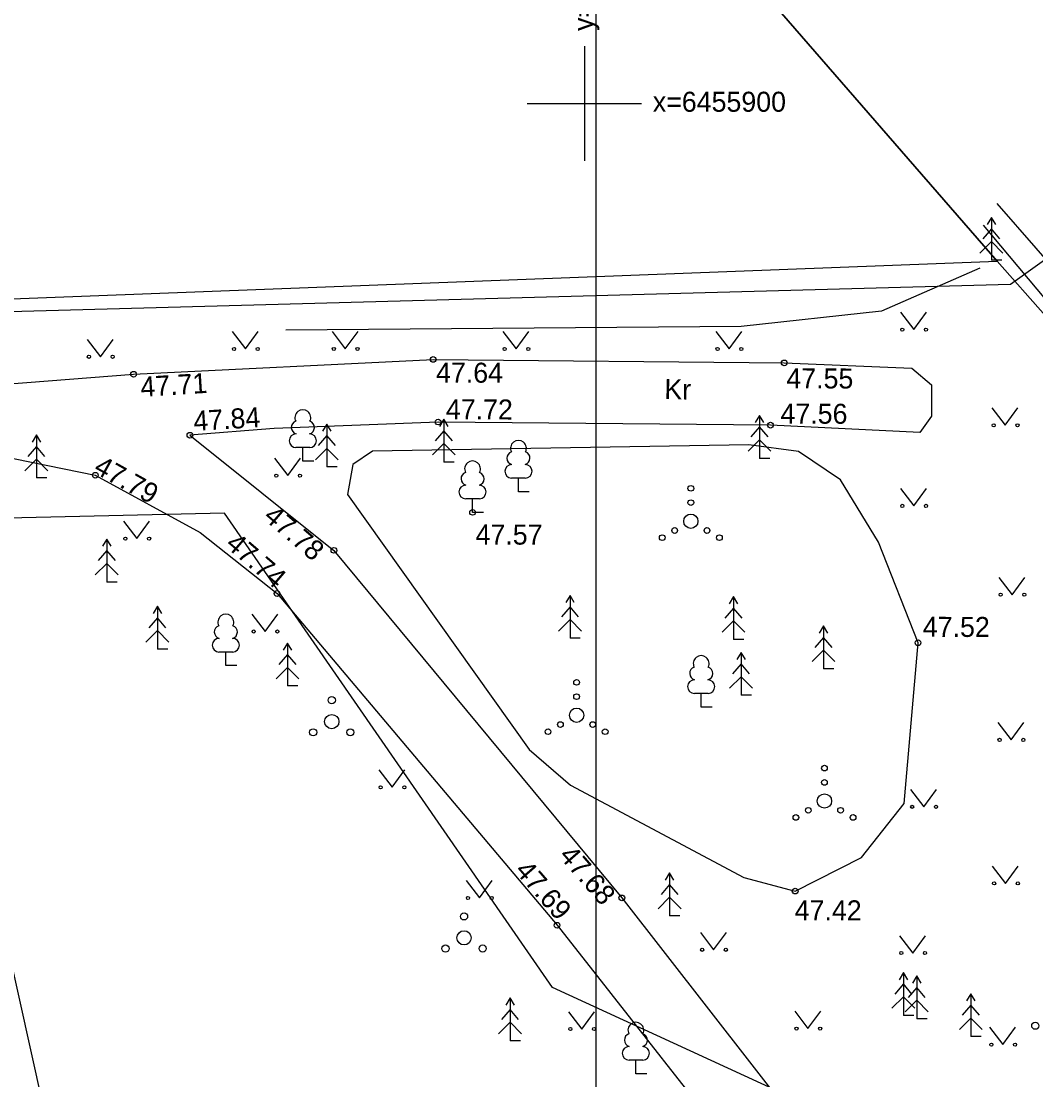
# Model space of a CAD drawing. Extents: x 641765 to 642950, y 6454656 to 6457092.
# Drawn here: x 642480.29 to 642515.79, y 6455865.86 to 6455902.88 of the extents above; entities that cross this region are included whole.
import ezdxf

# ---------------------------------------------------------------- set-up
doc = ezdxf.new("R2010")
doc.units = 0
for name, color, linetype in [('AED', 7, 'Continuous'), ('HALJASTUS', 7, 'Continuous'), ('HOONE', 7, 'Continuous'), ('KORGUS', 7, 'Continuous'), ('MOOTPIIR', 7, 'Continuous'), ('PIIR', 7, 'Continuous'), ('PUU', 7, 'Continuous'), ('TEE', 7, 'Continuous'), ('VORK', 7, 'Continuous'), ('VORMISTUS', 7, 'Continuous')]:
    doc.layers.add(name, color=color, linetype=linetype)

msp = doc.modelspace()

# ---------------------------------------------------------------- linework, layer by layer
at = {"layer": 'AED'}
for points in [[(642513.948, 6455895.748), (642516.735, 6455892.421), (642519.575, 6455888.76), (642528.367, 6455878.169), (642531.196, 6455874.825), (642536.828, 6455868.657)], [(642513.828, 6455894.246), (642510.392, 6455892.741), (642505.484, 6455892.196), (642489.549, 6455892.07)]]:
    msp.add_lwpolyline(points, dxfattribs=at)
at = {"layer": 'HALJASTUS'}
for p, q in [((642511.057, 6455892.698), (642511.521, 6455892.091)), ((642511.521, 6455892.091), (642511.966, 6455892.698)), ((642487.677, 6455892.022), (642488.141, 6455891.416)), ((642488.141, 6455891.416), (642488.586, 6455892.022)), ((642491.168, 6455892.022), (642491.631, 6455891.416)), ((642491.631, 6455891.416), (642492.077, 6455892.022)), ((642497.144, 6455892.022), (642497.607, 6455891.416)), ((642497.607, 6455891.416), (642498.053, 6455892.022)), ((642504.593, 6455892.022), (642505.057, 6455891.416)), ((642505.057, 6455891.416), (642505.502, 6455892.022)), ((642482.6, 6455891.749), (642483.063, 6455891.143)), ((642483.063, 6455891.143), (642483.509, 6455891.749)), ((642514.257, 6455889.353), (642514.72, 6455888.747)), ((642514.72, 6455888.747), (642515.166, 6455889.353)), ((642489.155, 6455887.592), (642489.619, 6455886.986)), ((642489.619, 6455886.986), (642490.064, 6455887.592)), ((642511.057, 6455886.534), (642511.521, 6455885.928)), ((642511.521, 6455885.928), (642511.966, 6455886.534)), ((642483.877, 6455885.392), (642484.34, 6455884.785)), ((642484.34, 6455884.785), (642484.786, 6455885.392)), ((642514.495, 6455883.429), (642514.959, 6455882.822)), ((642514.959, 6455882.822), (642515.404, 6455883.429)), ((642488.365, 6455882.143), (642488.829, 6455881.536)), ((642488.829, 6455881.536), (642489.274, 6455882.143)), ((642514.46, 6455878.352), (642514.923, 6455877.745)), ((642514.923, 6455877.745), (642515.369, 6455878.352)), ((642492.806, 6455876.696), (642493.27, 6455876.089)), ((642493.27, 6455876.089), (642493.715, 6455876.696)), ((642511.403, 6455876.011), (642511.867, 6455875.404)), ((642511.867, 6455875.404), (642512.312, 6455876.011)), ((642514.269, 6455873.335), (642514.732, 6455872.728)), ((642514.732, 6455872.728), (642515.178, 6455873.335)), ((642495.863, 6455872.826), (642496.326, 6455872.219)), ((642496.326, 6455872.219), (642496.772, 6455872.826)), ((642504.055, 6455871.013), (642504.518, 6455870.406)), ((642504.518, 6455870.406), (642504.964, 6455871.013)), ((642511.021, 6455870.898), (642511.485, 6455870.292)), ((642511.485, 6455870.292), (642511.93, 6455870.898)), ((642499.444, 6455868.239), (642499.908, 6455867.632)), ((642499.908, 6455867.632), (642500.353, 6455868.239)), ((642507.356, 6455868.255), (642507.82, 6455867.648)), ((642507.82, 6455867.648), (642508.265, 6455868.255)), ((642514.173, 6455867.697), (642514.637, 6455867.09)), ((642514.637, 6455867.09), (642515.082, 6455867.697))]:
    msp.add_line(p, q, dxfattribs=at)
msp.add_lwpolyline([(642507.371, 6455872.459), (642509.687, 6455873.629), (642511.182, 6455875.522), (642511.669, 6455881.142), (642510.281, 6455884.659), (642508.962, 6455886.834), (642507.492, 6455887.836), (642505.751, 6455888.06), (642492.58, 6455887.838), (642491.895, 6455887.371), (642491.704, 6455886.323), (642498.068, 6455877.414), (642499.513, 6455876.16), (642505.581, 6455872.931), (642507.371, 6455872.459)], dxfattribs=at)
for centre, radius in [((642511.12, 6455892.091), 0.055), ((642511.948, 6455892.091), 0.055), ((642482.662, 6455891.143), 0.055), ((642483.491, 6455891.143), 0.055), ((642487.74, 6455891.416), 0.055), ((642488.568, 6455891.416), 0.055), ((642491.23, 6455891.416), 0.055), ((642492.059, 6455891.416), 0.055), ((642497.206, 6455891.416), 0.055), ((642498.035, 6455891.416), 0.055), ((642504.656, 6455891.416), 0.055), ((642505.485, 6455891.416), 0.055), ((642514.319, 6455888.747), 0.055), ((642515.148, 6455888.747), 0.055), ((642489.218, 6455886.986), 0.055), ((642490.047, 6455886.986), 0.055), ((642503.721, 6455886.542), 0.1), ((642503.721, 6455886.042), 0.1), ((642511.12, 6455885.928), 0.055), ((642511.948, 6455885.928), 0.055), ((642503.721, 6455885.392), 0.25), ((642483.939, 6455884.785), 0.055), ((642484.768, 6455884.785), 0.055), ((642502.721, 6455884.817), 0.1), ((642503.156, 6455885.067), 0.1), ((642504.286, 6455885.067), 0.1), ((642504.721, 6455884.817), 0.1), ((642514.558, 6455882.822), 0.055), ((642515.387, 6455882.822), 0.055), ((642488.428, 6455881.536), 0.055), ((642489.257, 6455881.536), 0.055), ((642499.724, 6455879.757), 0.1), ((642499.724, 6455879.257), 0.1), ((642499.724, 6455878.607), 0.25), ((642499.159, 6455878.282), 0.1), ((642500.289, 6455878.282), 0.1), ((642498.724, 6455878.032), 0.1), ((642500.724, 6455878.032), 0.1), ((642514.522, 6455877.745), 0.055), ((642515.351, 6455877.745), 0.055), ((642508.396, 6455876.758), 0.1), ((642508.396, 6455876.258), 0.1), ((642492.869, 6455876.089), 0.055), ((642493.698, 6455876.089), 0.055), ((642508.396, 6455875.608), 0.25), ((642507.831, 6455875.283), 0.1), ((642508.961, 6455875.283), 0.1), ((642511.466, 6455875.404), 0.055), ((642512.295, 6455875.404), 0.055), ((642507.396, 6455875.033), 0.1), ((642509.396, 6455875.033), 0.1), ((642514.331, 6455872.728), 0.055), ((642515.16, 6455872.728), 0.055), ((642495.925, 6455872.219), 0.055), ((642496.754, 6455872.219), 0.055), ((642504.117, 6455870.406), 0.055), ((642504.946, 6455870.406), 0.055), ((642511.084, 6455870.292), 0.055), ((642511.913, 6455870.292), 0.055), ((642499.507, 6455867.632), 0.055), ((642500.335, 6455867.632), 0.055), ((642507.419, 6455867.648), 0.055), ((642508.247, 6455867.648), 0.055), ((642514.236, 6455867.09), 0.055), ((642515.064, 6455867.09), 0.055)]:
    msp.add_circle(centre, radius, dxfattribs=at)
at = {"layer": 'HOONE'}
msp.add_lwpolyline([(642518.201, 6455896.945), (642519.538, 6455895.414), (642517.168, 6455893.38), (642514.44, 6455896.503)], dxfattribs=at)
at = {"layer": 'KORGUS'}
for centre in [(642494.708, 6455891.049), (642506.989, 6455890.93), (642484.225, 6455890.532), (642494.878, 6455888.861), (642506.508, 6455888.751), (642486.197, 6455888.4), (642482.887, 6455886.999), (642496.085, 6455885.702), (642491.235, 6455884.374), (642489.243, 6455882.865), (642511.669, 6455881.142), (642501.307, 6455872.221), (642507.371, 6455872.459), (642499.039, 6455871.262)]:
    msp.add_circle(centre, 0.1, dxfattribs=at)
at = {"layer": 'MOOTPIIR'}
msp.add_lwpolyline([(642420.499, 6456035.469), (642420.76, 6455964.707), (642421.394, 6455936.589), (642431.618, 6455891.41), (642514.904, 6455893.678), (642533.671, 6455907.125), (642543.493, 6455895.679), (642538.388, 6455890.791), (642534.199, 6455893.5), (642523.287, 6455885.36), (642544.521, 6455860.067), (642566.687, 6455878.767), (642573.135, 6455871.123), (642561.804, 6455859.127), (642552.262, 6455850.642), (642512.319, 6455862.906), (642498.876, 6455869.09), (642487.408, 6455885.678), (642436.243, 6455884.499), (642462.79, 6455767.166)], dxfattribs=at)
at = {"layer": 'PIIR'}
for points in [[(642488.91, 6455945.27), (642421, 6455936.47), (642431.13, 6455891.3), (642514.44, 6455894.49), (642504.48, 6455905.95)], [(642536.86, 6455868.62), (642555.47, 6455884.49), (642537.9, 6455903.33), (642522.48, 6455921.69), (642504.48, 6455905.95), (642514.44, 6455894.49), (642521.2, 6455886.84)], [(642443.12, 6455850.38), (642482.33, 6455859.23), (642477.67, 6455880.22), (642437.67, 6455872.94)]]:
    msp.add_lwpolyline(points, close=True, dxfattribs=at)
at = {"layer": 'PUU'}
for p, q in [((642514.237, 6455896.019), (642514.087, 6455895.769)), ((642514.387, 6455895.769), (642514.237, 6455896.019)), ((642514.237, 6455896.019), (642514.237, 6455894.519)), ((642514.237, 6455895.619), (642513.937, 6455895.269)), ((642514.537, 6455895.269), (642514.237, 6455895.619)), ((642514.237, 6455895.169), (642513.837, 6455894.769)), ((642514.637, 6455894.769), (642514.237, 6455895.169)), ((642514.597, 6455894.519), (642514.237, 6455894.519)), ((642495.078, 6455888.958), (642494.928, 6455888.708)), ((642495.228, 6455888.708), (642495.078, 6455888.958)), ((642495.078, 6455888.958), (642495.078, 6455887.458)), ((642506.122, 6455889.091), (642505.972, 6455888.841)), ((642506.272, 6455888.841), (642506.122, 6455889.091)), ((642506.122, 6455889.091), (642506.122, 6455887.591)), ((642490.988, 6455888.789), (642490.838, 6455888.539)), ((642491.138, 6455888.539), (642490.988, 6455888.789)), ((642490.988, 6455888.789), (642490.988, 6455887.289)), ((642495.078, 6455888.558), (642494.778, 6455888.208)), ((642495.378, 6455888.208), (642495.078, 6455888.558)), ((642506.122, 6455888.691), (642505.822, 6455888.341)), ((642506.422, 6455888.341), (642506.122, 6455888.691)), ((642480.825, 6455888.41), (642480.675, 6455888.16)), ((642480.975, 6455888.16), (642480.825, 6455888.41)), ((642480.825, 6455888.41), (642480.825, 6455886.91)), ((642490.988, 6455888.389), (642490.688, 6455888.039)), ((642491.288, 6455888.039), (642490.988, 6455888.389)), ((642506.122, 6455888.241), (642505.722, 6455887.841)), ((642506.522, 6455887.841), (642506.122, 6455888.241)), ((642480.825, 6455888.01), (642480.525, 6455887.66)), ((642481.125, 6455887.66), (642480.825, 6455888.01)), ((642490.387, 6455887.969), (642489.907, 6455887.969)), ((642490.147, 6455887.494), (642490.147, 6455887.969)), ((642490.988, 6455887.939), (642490.588, 6455887.539)), ((642491.388, 6455887.539), (642490.988, 6455887.939)), ((642495.078, 6455888.108), (642494.678, 6455887.708)), ((642495.478, 6455887.708), (642495.078, 6455888.108)), ((642480.825, 6455887.56), (642480.425, 6455887.16)), ((642481.225, 6455887.16), (642480.825, 6455887.56)), ((642490.527, 6455887.494), (642490.147, 6455887.494)), ((642495.438, 6455887.458), (642495.078, 6455887.458)), ((642506.482, 6455887.591), (642506.122, 6455887.591)), ((642491.348, 6455887.289), (642490.988, 6455887.289)), ((642481.185, 6455886.91), (642480.825, 6455886.91)), ((642497.93, 6455886.898), (642497.45, 6455886.898)), ((642497.69, 6455886.423), (642497.69, 6455886.898)), ((642498.07, 6455886.423), (642497.69, 6455886.423)), ((642496.325, 6455886.177), (642495.845, 6455886.177)), ((642496.085, 6455885.702), (642496.085, 6455886.177)), ((642496.465, 6455885.702), (642496.085, 6455885.702)), ((642483.287, 6455884.765), (642483.137, 6455884.515)), ((642483.437, 6455884.515), (642483.287, 6455884.765)), ((642483.287, 6455884.765), (642483.287, 6455883.265)), ((642483.287, 6455884.365), (642482.987, 6455884.015)), ((642483.587, 6455884.015), (642483.287, 6455884.365)), ((642483.287, 6455883.915), (642482.887, 6455883.515)), ((642483.687, 6455883.515), (642483.287, 6455883.915)), ((642483.647, 6455883.265), (642483.287, 6455883.265)), ((642499.495, 6455882.8), (642499.345, 6455882.55)), ((642499.645, 6455882.55), (642499.495, 6455882.8)), ((642499.495, 6455882.8), (642499.495, 6455881.3)), ((642505.214, 6455882.757), (642505.064, 6455882.507)), ((642505.364, 6455882.507), (642505.214, 6455882.757)), ((642505.214, 6455882.757), (642505.214, 6455881.257)), ((642485.058, 6455882.417), (642484.908, 6455882.167)), ((642485.208, 6455882.167), (642485.058, 6455882.417)), ((642485.058, 6455882.417), (642485.058, 6455880.917)), ((642499.495, 6455882.4), (642499.195, 6455882.05)), ((642499.795, 6455882.05), (642499.495, 6455882.4)), ((642505.214, 6455882.357), (642504.914, 6455882.007)), ((642505.514, 6455882.007), (642505.214, 6455882.357)), ((642485.058, 6455882.017), (642484.758, 6455881.667)), ((642485.358, 6455881.667), (642485.058, 6455882.017)), ((642499.495, 6455881.95), (642499.095, 6455881.55)), ((642499.895, 6455881.55), (642499.495, 6455881.95)), ((642505.214, 6455881.907), (642504.814, 6455881.507)), ((642505.614, 6455881.507), (642505.214, 6455881.907)), ((642485.058, 6455881.567), (642484.658, 6455881.167)), ((642485.458, 6455881.167), (642485.058, 6455881.567)), ((642508.362, 6455881.731), (642508.212, 6455881.481)), ((642508.512, 6455881.481), (642508.362, 6455881.731)), ((642508.362, 6455881.731), (642508.362, 6455880.231)), ((642489.612, 6455881.13), (642489.462, 6455880.88)), ((642489.762, 6455880.88), (642489.612, 6455881.13)), ((642489.612, 6455881.13), (642489.612, 6455879.63)), ((642499.855, 6455881.3), (642499.495, 6455881.3)), ((642505.574, 6455881.257), (642505.214, 6455881.257)), ((642508.362, 6455881.331), (642508.062, 6455880.981)), ((642508.662, 6455880.981), (642508.362, 6455881.331)), ((642485.418, 6455880.917), (642485.058, 6455880.917)), ((642487.693, 6455880.818), (642487.213, 6455880.818)), ((642487.453, 6455880.343), (642487.453, 6455880.818)), ((642505.478, 6455880.804), (642505.328, 6455880.554)), ((642505.628, 6455880.554), (642505.478, 6455880.804)), ((642505.478, 6455880.804), (642505.478, 6455879.304)), ((642508.362, 6455880.881), (642507.962, 6455880.481)), ((642508.762, 6455880.481), (642508.362, 6455880.881)), ((642489.612, 6455880.73), (642489.312, 6455880.38)), ((642489.912, 6455880.38), (642489.612, 6455880.73)), ((642505.478, 6455880.404), (642505.178, 6455880.054)), ((642505.778, 6455880.054), (642505.478, 6455880.404)), ((642487.833, 6455880.343), (642487.453, 6455880.343)), ((642489.612, 6455880.28), (642489.212, 6455879.88)), ((642490.012, 6455879.88), (642489.612, 6455880.28)), ((642508.722, 6455880.231), (642508.362, 6455880.231)), ((642489.972, 6455879.63), (642489.612, 6455879.63)), ((642505.478, 6455879.954), (642505.078, 6455879.554)), ((642505.878, 6455879.554), (642505.478, 6455879.954)), ((642504.324, 6455879.37), (642503.844, 6455879.37)), ((642504.084, 6455878.895), (642504.084, 6455879.37)), ((642505.838, 6455879.304), (642505.478, 6455879.304)), ((642504.464, 6455878.895), (642504.084, 6455878.895)), ((642502.978, 6455873.091), (642502.828, 6455872.841)), ((642503.128, 6455872.841), (642502.978, 6455873.091)), ((642502.978, 6455873.091), (642502.978, 6455871.591)), ((642502.978, 6455872.691), (642502.678, 6455872.341)), ((642503.278, 6455872.341), (642502.978, 6455872.691)), ((642502.978, 6455872.241), (642502.578, 6455871.841)), ((642503.378, 6455871.841), (642502.978, 6455872.241)), ((642503.338, 6455871.591), (642502.978, 6455871.591)), ((642511.158, 6455869.609), (642511.008, 6455869.359)), ((642511.308, 6455869.359), (642511.158, 6455869.609)), ((642511.158, 6455869.609), (642511.158, 6455868.109)), ((642511.625, 6455869.489), (642511.475, 6455869.239)), ((642511.775, 6455869.239), (642511.625, 6455869.489)), ((642511.625, 6455869.489), (642511.625, 6455867.989)), ((642511.158, 6455869.209), (642510.858, 6455868.859)), ((642511.458, 6455868.859), (642511.158, 6455869.209)), ((642511.625, 6455869.089), (642511.325, 6455868.739)), ((642511.925, 6455868.739), (642511.625, 6455869.089)), ((642497.397, 6455868.721), (642497.247, 6455868.471)), ((642497.547, 6455868.471), (642497.397, 6455868.721)), ((642497.397, 6455868.721), (642497.397, 6455867.221)), ((642511.158, 6455868.759), (642510.758, 6455868.359)), ((642511.558, 6455868.359), (642511.158, 6455868.759)), ((642511.625, 6455868.639), (642511.225, 6455868.239)), ((642512.025, 6455868.239), (642511.625, 6455868.639)), ((642513.515, 6455868.868), (642513.365, 6455868.618)), ((642513.665, 6455868.618), (642513.515, 6455868.868)), ((642513.515, 6455868.868), (642513.515, 6455867.368)), ((642497.397, 6455868.321), (642497.097, 6455867.971)), ((642497.697, 6455867.971), (642497.397, 6455868.321)), ((642513.515, 6455868.468), (642513.215, 6455868.118)), ((642513.815, 6455868.118), (642513.515, 6455868.468)), ((642497.397, 6455867.871), (642496.997, 6455867.471)), ((642497.797, 6455867.471), (642497.397, 6455867.871)), ((642511.518, 6455868.109), (642511.158, 6455868.109)), ((642511.985, 6455867.989), (642511.625, 6455867.989)), ((642513.515, 6455868.018), (642513.115, 6455867.618)), ((642513.915, 6455867.618), (642513.515, 6455868.018)), ((642497.757, 6455867.221), (642497.397, 6455867.221)), ((642513.875, 6455867.368), (642513.515, 6455867.368)), ((642502.039, 6455866.548), (642501.559, 6455866.548)), ((642501.799, 6455866.073), (642501.799, 6455866.548)), ((642502.179, 6455866.073), (642501.799, 6455866.073))]:
    msp.add_line(p, q, dxfattribs=at)
for centre, radius in [((642491.159, 6455879.135), 0.125), ((642491.159, 6455878.385), 0.25), ((642490.509, 6455878.01), 0.125), ((642491.809, 6455878.01), 0.125), ((642495.787, 6455871.573), 0.125), ((642495.787, 6455870.823), 0.25), ((642495.137, 6455870.448), 0.125), ((642496.437, 6455870.448), 0.125), ((642515.772, 6455867.749), 0.125)]:
    msp.add_circle(centre, radius, dxfattribs=at)
for centre, radius, start, end in [((642490.147, 6455889.014), 0.277, 332.5799, 207.4201), ((642489.977, 6455888.666), 0.233, 109.0217, 253.1415), ((642490.317, 6455888.666), 0.233, 286.8508, 70.9859), ((642489.909, 6455888.206), 0.238, 90.0016, 269.3953), ((642490.384, 6455888.206), 0.238, 270.6047, 89.9984), ((642497.69, 6455887.943), 0.277, 332.5799, 207.4201), ((642497.52, 6455887.596), 0.233, 109.0217, 253.1415), ((642497.86, 6455887.596), 0.233, 286.8508, 70.9859), ((642496.085, 6455887.222), 0.277, 332.5799, 207.4201), ((642495.914, 6455886.874), 0.233, 109.0217, 253.1415), ((642496.255, 6455886.874), 0.233, 286.8508, 70.9859), ((642497.452, 6455887.136), 0.238, 90.0016, 269.3953), ((642497.927, 6455887.136), 0.238, 270.6047, 89.9984), ((642495.847, 6455886.414), 0.238, 90.0016, 269.3953), ((642496.322, 6455886.414), 0.238, 270.6047, 89.9984), ((642487.453, 6455881.863), 0.277, 332.5799, 207.4201), ((642487.283, 6455881.516), 0.233, 109.0217, 253.1415), ((642487.623, 6455881.516), 0.233, 286.8508, 70.9859), ((642487.215, 6455881.056), 0.238, 90.0016, 269.3953), ((642487.69, 6455881.056), 0.238, 270.6047, 89.9984), ((642504.084, 6455880.415), 0.277, 332.5799, 207.4201), ((642503.914, 6455880.068), 0.233, 109.0217, 253.1415), ((642504.254, 6455880.068), 0.233, 286.8508, 70.9859), ((642503.846, 6455879.608), 0.238, 90.0016, 269.3953), ((642504.321, 6455879.608), 0.238, 270.6047, 89.9984), ((642501.799, 6455867.593), 0.277, 332.5799, 207.4201), ((642501.629, 6455867.246), 0.233, 109.0217, 253.1415), ((642501.969, 6455867.246), 0.233, 286.8508, 70.9859), ((642501.561, 6455866.786), 0.238, 90.0016, 269.3953), ((642502.036, 6455866.786), 0.238, 270.6047, 89.9984)]:
    msp.add_arc(centre, radius, start, end, dxfattribs=at)
at = {"layer": 'TEE'}
for points in [[(642434.813, 6455887.888), (642448.815, 6455888.458), (642461.733, 6455889.518), (642469.721, 6455889.405), (642484.225, 6455890.532), (642494.708, 6455891.049), (642506.989, 6455890.93), (642511.452, 6455890.747), (642512.143, 6455890.156), (642512.143, 6455889.068), (642511.738, 6455888.497), (642506.508, 6455888.751)], [(642506.508, 6455888.751), (642494.878, 6455888.861), (642489.139, 6455888.63), (642486.197, 6455888.4), (642491.235, 6455884.374), (642501.307, 6455872.221), (642508.885, 6455862.492)], [(642436.687, 6455884.894), (642449.278, 6455886.232), (642461.476, 6455887.218), (642470.165, 6455887.191), (642478.356, 6455887.929), (642482.887, 6455886.999), (642486.558, 6455885), (642489.243, 6455882.865), (642499.039, 6455871.262), (642506.422, 6455861.873)]]:
    msp.add_lwpolyline(points, dxfattribs=at)
at = {"layer": 'VORK'}
for p, q in [((642500, 6455902), (642500, 6455898)), ((642498, 6455900), (642502, 6455900))]:
    msp.add_line(p, q, dxfattribs=at)
at = {"layer": 'VORMISTUS'}
msp.add_lwpolyline([(642360.394, 6455740.613), (642360.394, 6456167.309), (642500.394, 6456167.309), (642500.394, 6455740.613)], close=True, dxfattribs=at)

# ---------------------------------------------------------------- texts
at = {"layer": 'KORGUS'}
for s, rotation, p in [('47.64', 359.7445, (642494.806, 6455890.243)), ('47.55', 359.7445, (642507.062, 6455890.042)), ('47.71', 3.4876, (642484.485, 6455889.739)), ('47.72', 359.7445, (642495.15, 6455888.959)), ('47.84', 3.4876, (642486.338, 6455888.544)), ('47.56', 359.7445, (642506.857, 6455888.809)), ('47.79', 330.9447, (642482.787, 6455887.109)), ('47.78', 319.3548, (642488.731, 6455885.487)), ('47.57', 359.8267, (642496.189, 6455884.579)), ('47.74', 319.3548, (642487.402, 6455884.523)), ('47.52', 359.8267, (642511.837, 6455881.351)), ('47.68', 310.9958, (642499.076, 6455873.677)), ('47.69', 310.9958, (642497.534, 6455873.154)), ('47.42', 359.8267, (642507.354, 6455871.44))]:
    msp.add_text(s, height=0.7, rotation=rotation, dxfattribs=at).set_placement(p)
at = {"layer": 'TEE'}
msp.add_text('Kr', height=0.7, rotation=358.6144, dxfattribs=at).set_placement((642502.788, 6455889.666))
at = {"layer": 'VORK'}
msp.add_text('y=642500', height=0.7, rotation=90, dxfattribs=at).set_placement((642500.314, 6455902.537))
msp.add_text('x=6455900', height=0.7, dxfattribs=at).set_placement((642502.391, 6455899.711))

doc.saveas('drawing.dxf')
